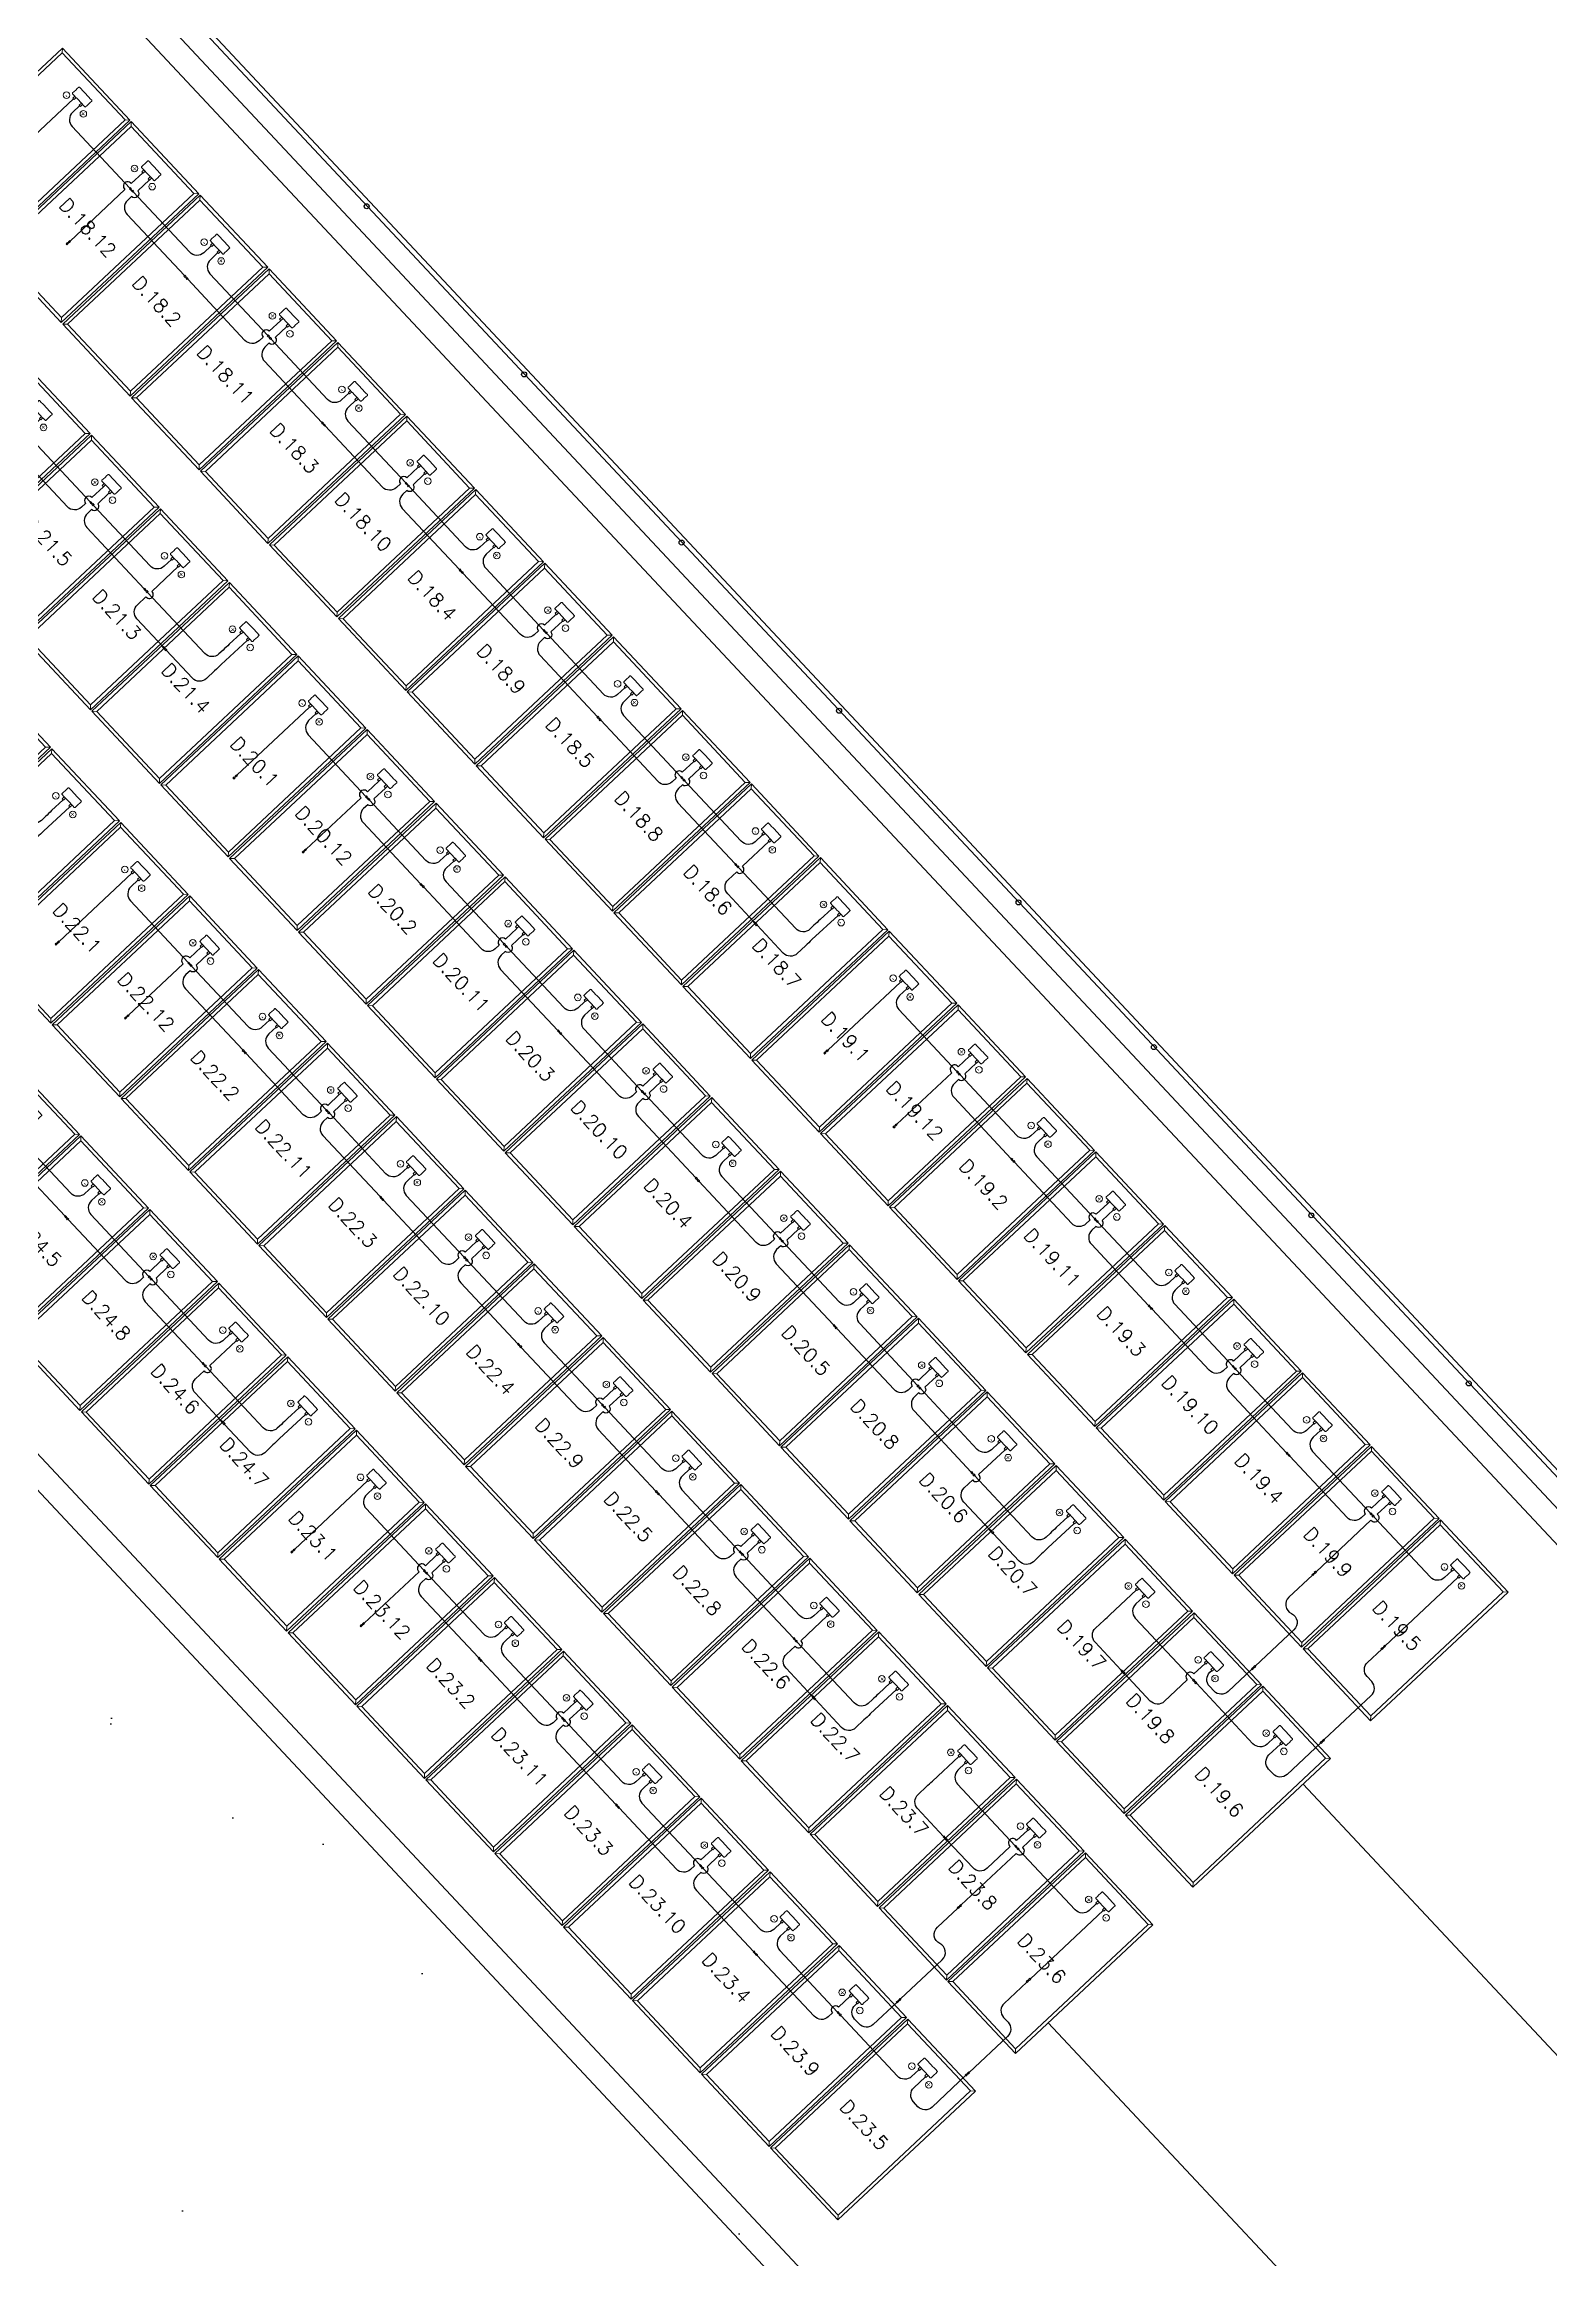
# Model space of a CAD drawing. Header units: metres. Extents: x 1796 to 2240, y -1398 to -999.
# Drawn here: x 1981.79 to 1996.9, y -1081.5 to -1059.29 of the extents above; entities that cross this region are included whole.
import ezdxf

# ---------------------------------------------------------------- set-up
doc = ezdxf.new("R2010")
doc.units = ezdxf.units.M
doc.header["$MEASUREMENT"] = 0
for name, color, linetype in [('ARQUITETURA', 253, 'CONTINUOUS'), ('CABO_MODULO_FV', 7, 'CONTINUOUS'), ('CABO_ORION_FV', 7, 'CONTINUOUS'), ('CONECTOR_MODULO_FV', 3, 'CONTINUOUS'), ('MÓDULOS FV', 7, 'CONTINUOUS')]:
    doc.layers.add(name, color=color, linetype=linetype)
doc.layers.add('MOD_ALOCADOS_A', color=5, linetype='CONTINUOUS', lineweight=9)
doc.layers.add('MODULOS_PV', color=2, linetype='CONTINUOUS', lineweight=9)
doc.styles.add('R120-500', font='romans.shx', dxfattribs={"height": 1.5})

# ---------------------------------------------------------------- blocks, each defined once
blk = doc.blocks.new('modulo')
at = {"layer": 'MODULOS_PV', "color": 8}
for p, q in [((-0.751, 2.014), (-0.753, 2.063)), ((-1.381, 1.342), (-1.43, 1.34)), ((0.577, 0.769), (0.626, 0.771)), ((-0.053, 0.097), (-0.051, 0.048))]:
    blk.add_line(p, q, dxfattribs=at)
for points in [[(-1.43, 1.34), (-0.753, 2.063), (0.626, 0.771), (-0.051, 0.048)], [(-1.381, 1.342), (-0.751, 2.014), (0.577, 0.769), (-0.053, 0.097)]]:
    blk.add_lwpolyline(points, close=True, dxfattribs=at)
for points in [[(-0.878, 1.581), (-0.857, 1.562), (-0.87, 1.548), (-0.891, 1.567)], [(-0.956, 1.498), (-0.935, 1.478), (-0.922, 1.492), (-0.943, 1.512)]]:
    blk.add_lwpolyline(points, dxfattribs=at)
blk.add_circle((-0.793, 1.591), 0.0332, dxfattribs=at)
at = {"layer": 'MODULOS_PV', "color": 1}
blk.add_circle((-0.963, 1.403), 0.0332, dxfattribs=at)
at = {"layer": 'MODULOS_PV', "color": 8}
blk.add_open_spline([(-0.986, 1.473), (-1.006, 1.493), (-1.027, 1.512), (-1.048, 1.532), (-1.048, 1.532), (-1.049, 1.534), (-1.049, 1.536), (-1.048, 1.538), (-1.048, 1.539), (-1.007, 1.583), (-0.966, 1.627), (-0.925, 1.67), (-0.924, 1.671), (-0.922, 1.672), (-0.919, 1.672), (-0.918, 1.671), (-0.917, 1.671), (-0.897, 1.652), (-0.876, 1.632), (-0.855, 1.613), (-0.855, 1.612), (-0.854, 1.611), (-0.854, 1.608), (-0.855, 1.606), (-0.855, 1.605), (-0.896, 1.561), (-0.937, 1.518), (-0.978, 1.474), (-0.979, 1.473), (-0.981, 1.472), (-0.984, 1.472), (-0.985, 1.473), (-0.986, 1.473)], degree=3, knots=[0, 0, 0, 0, 1, 1, 1, 1.002534, 1.003925, 1.008052, 1.008052, 1.008052, 2.008052, 2.008052, 2.008052, 2.012179, 2.01357, 2.016104, 2.016104, 2.016104, 3.016104, 3.016104, 3.016104, 3.018638, 3.02003, 3.024156, 3.024156, 3.024156, 4.024156, 4.024156, 4.024156, 4.028283, 4.029675, 4.032208, 4.032208, 4.032208, 4.032208], dxfattribs=at)
at = {"layer": 'MODULOS_PV', "color": 8, "insert": (-0.827, 1.597), "char_height": 0.0572, "width": 0.10748, "attachment_point": 1, "rotation": 46.8722}
blk.add_mtext('-', dxfattribs=at)
at = {"layer": 'MODULOS_PV', "color": 1, "insert": (-0.997, 1.409), "char_height": 0.0572, "width": 0.10748, "attachment_point": 1, "rotation": 46.8722}
blk.add_mtext('+', dxfattribs=at)
blk = doc.blocks.new('CONECTOR_PLACA')
at = {"layer": 'CONECTOR_MODULO_FV'}
blk.add_hatch(color=256, dxfattribs=at).paths.add_polyline_path([(-0.001, -0.018), (0.001, -0.018), (0.001, -0.024), (0, -0.024), (-0.001, -0.024)])
for p, q in [((0, 0), (-0.006, 0)), ((-0.006, 0), (-0.006, -0.018)), ((0.006, 0), (0, 0)), ((0.006, -0.018), (0.006, 0)), ((-0.006, -0.018), (0.006, -0.018)), ((-0.001, -0.018), (-0.001, -0.024)), ((0.001, -0.018), (0.001, -0.024))]:
    blk.add_line(p, q, dxfattribs=at)
for points in [[(-0.002, -0.018), (-0.002, -0.022), (-0.001, -0.023), (-0.001, -0.024), (0, -0.024)], [(0.002, -0.018), (0.002, -0.022), (0.001, -0.023), (0.001, -0.024), (0, -0.024)]]:
    blk.add_lwpolyline(points, dxfattribs=at)
blk = doc.blocks.new('CONECTOR ORION')
at = {"layer": 'CONECTOR_MODULO_FV', "true_color": 0xf8d731}
blk.add_hatch(color=40, dxfattribs=at).paths.add_polyline_path([(-537.822, -669.536), (-537.822, -669.538), (-537.816, -669.538), (-537.816, -669.537), (-537.816, -669.536)])
at = {"layer": 'CONECTOR_MODULO_FV', "color": 40, "true_color": 0xf8d731}
for p, q in [((-537.84, -669.537), (-537.84, -669.531)), ((-537.84, -669.531), (-537.822, -669.531)), ((-537.84, -669.543), (-537.84, -669.537)), ((-537.822, -669.543), (-537.84, -669.543)), ((-537.822, -669.531), (-537.822, -669.543)), ((-537.822, -669.536), (-537.816, -669.536)), ((-537.822, -669.538), (-537.816, -669.538))]:
    blk.add_line(p, q, dxfattribs=at)
for points in [[(-537.822, -669.534), (-537.818, -669.534), (-537.817, -669.536), (-537.816, -669.536), (-537.816, -669.537)], [(-537.822, -669.539), (-537.818, -669.539), (-537.817, -669.538), (-537.816, -669.538), (-537.816, -669.537)]]:
    blk.add_lwpolyline(points, dxfattribs=at)

msp = doc.modelspace()

# ---------------------------------------------------------------- hatches: boundary and pattern name
at = {"layer": 'ARQUITETURA'}
h = msp.add_hatch(dxfattribs=at)
h.set_pattern_fill('AR-SAND', color=116, scale=3, angle=-46.877, style=0)
h.set_pattern_definition([(350.623, (1466.5355, -762.2295), (4.08992, 4.08927), [0, -4.56, 0, -5.1, 0, -4.875]), (320.623, (1466.5355, -762.2295), (9.80883, 1.91215), [0, -2.46, 0, -4.11, 0, -1.575]), (280.623, (1464.013, -759.536), (6.39856, -6.807323), [0, -1.5, 0, -5.4, 0, -7.05]), (270.623, (1464.013, -759.536), (8.08648, -4.78256), [0, -0.75, 0, -3.54, 0, -4.05])])
edge = h.paths.add_edge_path()
edge.add_line((1975.606, -1066.674), (1974.637, -1065.639))
edge.add_line((1974.637, -1065.639), (1982.064, -1058.683))
edge.add_line((1982.064, -1058.683), (1966.688, -1042.265))
edge.add_line((1966.688, -1042.265), (1959.102, -1049.369))
edge.add_line((1959.102, -1049.369), (1960.264, -1050.61))
edge.add_line((1960.264, -1050.61), (1933.857, -1075.342))
edge.add_line((1933.857, -1075.342), (1952.762, -1095.528))
edge.add_line((1952.762, -1095.528), (1956.411, -1092.11))
edge.add_line((1956.411, -1092.11), (1958.223, -1094.044))
edge.add_line((1958.223, -1094.044), (1954.573, -1097.462))
edge.add_line((1954.573, -1097.462), (1972.833, -1116.959))
edge.add_arc((1973.247, -1274.849), 157.89, 75.30399, 90.15009, ccw=False)
edge.add_line((2013.302, -1122.124), (2015.597, -1109.849))
edge.add_arc((2010.779, -1108.954), 4.9, -10.5203, 43.1232)
edge.add_line((2014.355, -1105.605), (2002.802, -1093.268))
edge.add_line((2002.802, -1093.268), (2001.34, -1094.637))
edge.add_line((2001.34, -1094.637), (1975.364, -1066.9))
edge.add_line((1975.364, -1066.9), (1975.606, -1066.674))
h.paths.add_polyline_path([(2013.169, -1120.811), (2011.94, -1120.583), (2014.193, -1107.692), (2015.49, -1107.651)])

# ---------------------------------------------------------------- linework, layer by layer
for p, q in [((2031.995, -1111.06), (1964.718, -1039.224)), ((2032.032, -1111.026), (1964.757, -1039.192)), ((2009.046, -1086.866, 0), (1981.701, -1057.672, 0)), ((1981.655, -1057.989, 0), (2008.864, -1087.037, 0)), ((1973.673, -1065.192, 0), (2001.018, -1094.386, 0)), ((2001.2, -1094.215, 0), (1973.992, -1065.167, 0)), ((1994.413, -1076.729, 0), (2006.309, -1089.429, 0)), ((2003.769, -1091.837, 0), (1991.858, -1079.122, 0))]:
    msp.add_line(p, q, dxfattribs=at)
for centre in [(1985.021, -1060.909), (1986.6, -1062.595), (1988.18, -1064.281), (1989.759, -1065.967), (1991.559, -1067.889), (1992.917, -1069.34), (1994.496, -1071.026), (1996.075, -1072.712)]:
    msp.add_circle(centre, 0.025, dxfattribs=at)
at = {"layer": 'CABO_MODULO_FV'}
for p, q in [((1982.081, -1059.833, 0), (1981.351, -1060.517, 0)), ((1984.449, -1065.93, 0), (1983.719, -1066.614, 0)), ((1982.666, -1067.596, 0), (1981.936, -1068.28, 0)), ((1990.375, -1068.687, 0), (1989.645, -1069.371, 0)), ((1985.03, -1073.689, 0), (1984.3, -1074.373, 0)), ((1992.407, -1077.996, 0), (1991.678, -1078.68, 0))]:
    msp.add_line(p, q, dxfattribs=at)
at = {"layer": 'CABO_MODULO_FV', "color": 1}
msp.add_line((1995.967, -1074.658, 0), (1995.237, -1075.341, 0), dxfattribs=at)
at = {"layer": 'CABO_MODULO_FV', "color": 1, "elevation": 0}
for points in [[(1982.144, -1059.9), (1982.071, -1059.969, 0.414214), (1982.066, -1060.11), (1982.646, -1060.729)], [(1982.775, -1060.574), (1982.66, -1060.682, 1.12956), (1982.596, -1060.742), (1982.046, -1061.258)], [(1983.526, -1061.376), (1983.453, -1061.445, 0.414214), (1983.449, -1061.586), (1984.028, -1062.204)], [(1984.16, -1062.053), (1984.044, -1062.162, 1), (1983.982, -1062.22), (1983.941, -1062.258, -0.414214), (1983.8, -1062.254), (1983.226, -1061.64)], [(1981.746, -1063.044), (1981.673, -1063.113, 0.414214), (1981.668, -1063.254), (1982.247, -1063.872)], [(1984.911, -1062.854), (1984.838, -1062.922, 0.414214), (1984.833, -1063.064), (1985.412, -1063.682)], [(1985.539, -1063.524), (1985.423, -1063.633, 1), (1985.36, -1063.691), (1985.32, -1063.729, -0.414214), (1985.178, -1063.725), (1984.604, -1063.111)], [(1982.38, -1063.721), (1982.264, -1063.83, 1), (1982.202, -1063.888), (1982.161, -1063.926, -0.414214), (1982.019, -1063.922), (1981.445, -1063.308)], [(1986.293, -1064.33), (1986.22, -1064.398, 0.414214), (1986.215, -1064.539), (1986.795, -1065.158)], [(1982.978, -1065.326), (1982.716, -1065.046, -0.414214), (1982.721, -1064.905), (1982.807, -1064.824, 1.159254), (1982.865, -1064.77), (1983.13, -1064.522)], [(1986.921, -1065), (1986.805, -1065.109, 1), (1986.743, -1065.167), (1986.702, -1065.205, -0.414214), (1986.561, -1065.201), (1985.986, -1064.587)], [(1983.758, -1065.192), (1983.642, -1065.301, -0.007638), (1983.58, -1065.359), (1983.539, -1065.398, -0.414214), (1983.398, -1065.393), (1982.823, -1064.78)], [(1987.675, -1065.805), (1987.602, -1065.874, 0.414214), (1987.598, -1066.015), (1988.177, -1066.634)], [(1984.512, -1065.998), (1984.439, -1066.066, 0.414214), (1984.435, -1066.208), (1985.014, -1066.826)], [(1988.303, -1066.476), (1988.187, -1066.584, 1), (1988.125, -1066.643), (1988.084, -1066.681, -0.414214), (1987.943, -1066.676), (1987.368, -1066.063)], [(1985.143, -1066.672), (1985.028, -1066.78, 1.12956), (1984.964, -1066.84), (1984.414, -1067.355)], [(1982.042, -1066.93), (1981.78, -1067.173, -0.030541), (1981.715, -1067.234), (1981.633, -1067.313, -0.414214), (1981.492, -1067.308), (1981.231, -1067.029)], [(1985.894, -1067.474), (1985.821, -1067.542, 0.414214), (1985.817, -1067.683), (1986.396, -1068.302)], [(1988.904, -1068.082), (1988.642, -1067.803, -0.414214), (1988.647, -1067.662), (1988.733, -1067.581, 1.159254), (1988.79, -1067.527), (1989.056, -1067.279)], [(1982.729, -1067.664), (1982.656, -1067.732, 0.414214), (1982.652, -1067.873), (1983.231, -1068.492)], [(1989.685, -1067.952), (1989.57, -1068.06, 0.00456), (1989.507, -1068.118), (1989.467, -1068.157, -0.414214), (1989.325, -1068.152), (1988.751, -1067.539)], [(1986.528, -1068.15), (1986.413, -1068.259, 1), (1986.35, -1068.317), (1986.31, -1068.355, -0.414214), (1986.168, -1068.351), (1985.594, -1067.737)], [(1983.361, -1068.338), (1983.246, -1068.445, 1.12956), (1983.181, -1068.506), (1982.631, -1069.021)], [(1990.438, -1068.755), (1990.365, -1068.823, 0.414214), (1990.36, -1068.964), (1990.94, -1069.583)], [(1987.279, -1068.951), (1987.206, -1069.02, 0.414214), (1987.201, -1069.161), (1987.78, -1069.78)], [(1984.112, -1069.139), (1984.039, -1069.208, 0.414214), (1984.034, -1069.349), (1984.613, -1069.968)], [(1987.907, -1069.622), (1987.791, -1069.73, 1), (1987.729, -1069.789), (1987.688, -1069.827, -0.414214), (1987.546, -1069.822), (1986.972, -1069.209)], [(1984.746, -1069.816), (1984.63, -1069.925, 1), (1984.568, -1069.983), (1984.527, -1070.021, -0.414214), (1984.385, -1070.017), (1983.811, -1069.403)], [(1991.069, -1069.429), (1990.954, -1069.536, 1.12956), (1990.89, -1069.597), (1990.339, -1070.112)], [(1991.82, -1070.23), (1991.747, -1070.299, 0.414214), (1991.743, -1070.44), (1992.322, -1071.059)], [(1988.661, -1070.427), (1988.588, -1070.495, 0.414214), (1988.583, -1070.637), (1989.163, -1071.255)], [(1992.454, -1070.907), (1992.338, -1071.016, 1), (1992.276, -1071.074), (1992.235, -1071.112, -0.414214), (1992.094, -1071.108), (1991.519, -1070.494)], [(1982.333, -1070.81), (1982.26, -1070.878, 0.414214), (1982.255, -1071.019), (1982.835, -1071.638)], [(1985.496, -1070.617), (1985.423, -1070.686, 0.414214), (1985.418, -1070.827), (1985.998, -1071.445)], [(1989.289, -1071.097), (1989.173, -1071.206, 1), (1989.111, -1071.264), (1989.07, -1071.303, -0.414214), (1988.929, -1071.298), (1988.354, -1070.685)], [(1986.124, -1071.288), (1986.008, -1071.396, 1), (1985.946, -1071.454), (1985.905, -1071.493, -0.414214), (1985.764, -1071.488), (1985.189, -1070.875)], [(1982.961, -1071.48), (1982.845, -1071.589, 1), (1982.783, -1071.647), (1982.742, -1071.685, -0.414214), (1982.601, -1071.68), (1982.026, -1071.067)], [(1993.204, -1071.708), (1993.131, -1071.777, 0.414214), (1993.127, -1071.918), (1993.706, -1072.536)], [(1990.043, -1071.903), (1989.97, -1071.971, 0.414214), (1989.966, -1072.112), (1990.545, -1072.731)], [(1986.878, -1072.093), (1986.805, -1072.161, 0.414214), (1986.801, -1072.303), (1987.38, -1072.921)], [(1990.671, -1072.573), (1990.555, -1072.682, 1), (1990.493, -1072.74), (1990.452, -1072.778, -0.414214), (1990.311, -1072.774), (1989.736, -1072.16)], [(1993.832, -1072.379), (1993.716, -1072.487, 1), (1993.654, -1072.546), (1993.613, -1072.584, -0.414214), (1993.472, -1072.579), (1992.898, -1071.966)], [(1983.561, -1073.087), (1983.3, -1072.807, -0.414214), (1983.304, -1072.666), (1983.39, -1072.586, 1.159254), (1983.448, -1072.532), (1983.713, -1072.283)], [(1987.506, -1072.763), (1987.39, -1072.872, 1), (1987.328, -1072.93), (1987.287, -1072.968, -0.414214), (1987.146, -1072.964), (1986.571, -1072.35)], [(1984.343, -1072.956), (1984.227, -1073.064, 0.00456), (1984.165, -1073.123), (1984.124, -1073.161, -0.414214), (1983.983, -1073.156), (1983.408, -1072.543)], [(1994.587, -1073.184), (1994.514, -1073.252, 0.414214), (1994.509, -1073.394), (1995.088, -1074.012)], [(1991.272, -1074.18), (1991.01, -1073.901, -0.414214), (1991.015, -1073.759), (1991.101, -1073.679, 1.159254), (1991.159, -1073.625), (1991.424, -1073.376)], [(1995.215, -1073.854), (1995.099, -1073.963, 1), (1995.037, -1074.021), (1994.996, -1074.059, -0.414214), (1994.854, -1074.055), (1994.28, -1073.441)], [(1988.261, -1073.569), (1988.188, -1073.637, 0.414214), (1988.183, -1073.778), (1988.762, -1074.397)], [(1992.054, -1074.049), (1991.938, -1074.157, 0.00456), (1991.875, -1074.216), (1991.835, -1074.254, -0.414214), (1991.693, -1074.249), (1991.119, -1073.636)], [(1985.094, -1073.757), (1985.021, -1073.825, 0.414214), (1985.016, -1073.967), (1985.595, -1074.585)], [(1988.889, -1074.239), (1988.773, -1074.348, 1), (1988.71, -1074.406), (1988.67, -1074.444, -0.414214), (1988.528, -1074.44), (1987.954, -1073.826)], [(1985.725, -1074.431), (1985.61, -1074.539, 1.12956), (1985.546, -1074.599), (1984.995, -1075.114)], [(1992.589, -1075.586), (1992.327, -1075.307, -0.414214), (1992.332, -1075.165), (1992.418, -1075.085, -0.001597), (1992.476, -1075.031), (1992.741, -1074.782)], [(1989.489, -1075.846), (1989.227, -1075.567, -0.414214), (1989.232, -1075.425), (1989.318, -1075.345, 1.159254), (1989.376, -1075.291), (1989.641, -1075.042)], [(1986.476, -1075.233), (1986.403, -1075.301, 0.414214), (1986.398, -1075.442), (1986.978, -1076.061)], [(1990.271, -1075.715), (1990.155, -1075.823, 0.00456), (1990.093, -1075.882), (1990.052, -1075.92, -0.414214), (1989.911, -1075.915), (1989.336, -1075.302)], [(1987.11, -1075.909), (1986.994, -1076.018, 1), (1986.932, -1076.076), (1986.891, -1076.114, -0.414214), (1986.75, -1076.11), (1986.175, -1075.496)], [(1993.899, -1075.578), (1993.661, -1075.801, -0.414211), (1993.52, -1075.796), (1993.475, -1075.748, -0.414214), (1993.479, -1075.607), (1993.497, -1075.59)], [(1994.125, -1076.26), (1994.052, -1076.329, -0.414214), (1993.911, -1076.324), (1993.343, -1075.718)], [(1990.808, -1077.254), (1990.547, -1076.975, -0.414214), (1990.551, -1076.833), (1990.637, -1076.753, -0.021005), (1990.695, -1076.699), (1990.96, -1076.451)], [(1987.86, -1076.71), (1987.787, -1076.779, 0.414214), (1987.782, -1076.92), (1988.362, -1077.539)], [(1988.488, -1077.381), (1988.372, -1077.489, 1), (1988.31, -1077.548), (1988.269, -1077.586, -0.414214), (1988.128, -1077.581), (1987.553, -1076.968)], [(1991.714, -1077.256), (1991.599, -1077.364, -1.12956), (1991.535, -1077.424), (1990.984, -1077.94)], [(1992.342, -1077.926), (1992.269, -1077.995, -0.414214), (1992.128, -1077.99), (1991.56, -1077.384)], [(1989.242, -1078.186), (1989.169, -1078.254, 0.414214), (1989.165, -1078.396), (1989.744, -1079.014)], [(1989.87, -1078.856), (1989.754, -1078.965, 1), (1989.692, -1079.023), (1989.651, -1079.062, -0.414214), (1989.51, -1079.057), (1988.935, -1078.444)], [(1991.028, -1079.652), (1990.692, -1079.968, -0.414211), (1990.55, -1079.963), (1990.505, -1079.915, -0.414214), (1990.51, -1079.773), (1990.627, -1079.664)]]:
    msp.add_lwpolyline(points, format="xyb", dxfattribs=at)
at = {"layer": 'CABO_MODULO_FV', "elevation": 0}
for points in [[(1982.841, -1060.645), (1982.725, -1060.753, -0.928013), (1982.663, -1060.812), (1982.622, -1060.85, 0.414214), (1982.618, -1060.991), (1983.192, -1061.605)], [(1983.461, -1061.307), (1983.388, -1061.375, -0.414214), (1983.247, -1061.37), (1982.679, -1060.764)], [(1984.22, -1062.116), (1984.104, -1062.225, -0.928013), (1984.041, -1062.283), (1984.001, -1062.321, 0.414214), (1983.996, -1062.463), (1984.571, -1063.076)], [(1984.843, -1062.782), (1984.77, -1062.851, -0.414214), (1984.629, -1062.846), (1984.061, -1062.24)], [(1985.602, -1063.592), (1985.486, -1063.701, -0.928013), (1985.424, -1063.759), (1985.383, -1063.797, 0.414214), (1985.378, -1063.938), (1985.953, -1064.552)], [(1986.228, -1064.26), (1986.155, -1064.328, -0.414214), (1986.013, -1064.324), (1985.446, -1063.718)], [(1982.439, -1063.784), (1982.323, -1063.893, -0.928013), (1982.261, -1063.951), (1982.22, -1063.989, 0.414214), (1982.215, -1064.131), (1982.79, -1064.744)], [(1983.063, -1064.45), (1982.99, -1064.519, -0.414214), (1982.848, -1064.514), (1982.281, -1063.908)], [(1983.823, -1065.262), (1983.561, -1065.505, -0.030541), (1983.496, -1065.566), (1983.414, -1065.645, -0.414214), (1983.273, -1065.64), (1983.011, -1065.361)], [(1986.984, -1065.068), (1986.868, -1065.176, -0.928013), (1986.806, -1065.234), (1986.765, -1065.273, 0.414214), (1986.761, -1065.414), (1987.335, -1066.027)], [(1987.61, -1065.736), (1987.537, -1065.804, -0.414214), (1987.396, -1065.8), (1986.828, -1065.193)], [(1981.977, -1066.86), (1981.861, -1066.969, -0.007638), (1981.799, -1067.027), (1981.758, -1067.066, -0.414214), (1981.617, -1067.061), (1981.042, -1066.448)], [(1988.366, -1066.543), (1988.25, -1066.652, -0.928013), (1988.188, -1066.71), (1988.147, -1066.748, 0.414214), (1988.143, -1066.89), (1988.717, -1067.503)], [(1985.209, -1066.742), (1985.093, -1066.851, -0.928013), (1985.031, -1066.909), (1984.99, -1066.947, 0.414214), (1984.986, -1067.089), (1985.56, -1067.702)], [(1988.992, -1067.212), (1988.919, -1067.28, -0.414214), (1988.778, -1067.275), (1988.21, -1066.669)], [(1985.829, -1067.404), (1985.756, -1067.472, -0.414214), (1985.615, -1067.468), (1985.047, -1066.861)], [(1989.749, -1068.019), (1989.486, -1068.262, -0.030541), (1989.422, -1068.323), (1989.34, -1068.402, -0.414214), (1989.199, -1068.397), (1988.937, -1068.118)], [(1986.588, -1068.213), (1986.472, -1068.322, -0.928013), (1986.41, -1068.38), (1986.369, -1068.419, 0.414214), (1986.364, -1068.56), (1986.939, -1069.173)], [(1987.212, -1068.88), (1987.139, -1068.948, -0.414214), (1986.997, -1068.943), (1986.429, -1068.337)], [(1983.427, -1068.408), (1983.311, -1068.517, -0.928013), (1983.249, -1068.575), (1983.208, -1068.613, 0.414214), (1983.203, -1068.755), (1983.778, -1069.368)], [(1984.046, -1069.07), (1983.974, -1069.138, -0.414214), (1983.832, -1069.134), (1983.264, -1068.527)], [(1987.97, -1069.689), (1987.854, -1069.798, -0.928013), (1987.792, -1069.856), (1987.751, -1069.894, 0.414214), (1987.746, -1070.036), (1988.321, -1070.649)], [(1991.135, -1069.499), (1991.019, -1069.608, -0.928013), (1990.957, -1069.666), (1990.916, -1069.704, 0.414214), (1990.912, -1069.846), (1991.486, -1070.459)], [(1991.755, -1070.161), (1991.682, -1070.229, -0.414214), (1991.541, -1070.225), (1990.973, -1069.618)], [(1984.805, -1069.879), (1984.689, -1069.988, -0.928013), (1984.627, -1070.046), (1984.586, -1070.085, 0.414214), (1984.581, -1070.226), (1985.156, -1070.839)], [(1988.596, -1070.357), (1988.523, -1070.426, -0.414214), (1988.382, -1070.421), (1987.814, -1069.815)], [(1981.642, -1070.072), (1981.526, -1070.18, -0.928013), (1981.464, -1070.239), (1981.423, -1070.277, 0.414214), (1981.418, -1070.418), (1981.993, -1071.032)], [(1985.429, -1070.546), (1985.356, -1070.614, -0.414214), (1985.214, -1070.609), (1984.647, -1070.003)], [(1982.268, -1070.74), (1982.195, -1070.808, -0.414214), (1982.053, -1070.804), (1981.486, -1070.198)], [(1992.513, -1070.97), (1992.397, -1071.079, -0.928013), (1992.335, -1071.137), (1992.294, -1071.176, 0.414214), (1992.29, -1071.317), (1992.864, -1071.93)], [(1989.352, -1071.165), (1989.236, -1071.274, -0.928013), (1989.174, -1071.332), (1989.133, -1071.37, 0.414214), (1989.129, -1071.511), (1989.703, -1072.125)], [(1993.137, -1071.637), (1993.064, -1071.705, -0.414214), (1992.923, -1071.7), (1992.355, -1071.094)], [(1986.187, -1071.355), (1986.071, -1071.464, -0.928013), (1986.009, -1071.522), (1985.968, -1071.56, 0.414214), (1985.964, -1071.702), (1986.538, -1072.315)], [(1986.813, -1072.023), (1986.74, -1072.092, -0.414214), (1986.599, -1072.087), (1986.031, -1071.481)], [(1989.978, -1071.833), (1989.905, -1071.902, -0.414214), (1989.764, -1071.897), (1989.196, -1071.291)], [(1983.024, -1071.547), (1982.908, -1071.656, -0.928013), (1982.846, -1071.714), (1982.805, -1071.753, 0.414214), (1982.8, -1071.894), (1983.375, -1072.507)], [(1983.65, -1072.216), (1983.577, -1072.284, -0.414214), (1983.436, -1072.279), (1982.868, -1071.673)], [(1993.896, -1072.446), (1993.78, -1072.555, -0.928013), (1993.717, -1072.613), (1993.677, -1072.651, 0.414214), (1993.672, -1072.793), (1994.247, -1073.406)], [(1994.522, -1073.114), (1994.449, -1073.183, -0.414214), (1994.307, -1073.178), (1993.739, -1072.572)], [(1990.735, -1072.641), (1990.619, -1072.749, -0.928013), (1990.556, -1072.807), (1990.516, -1072.846, 0.414214), (1990.511, -1072.987), (1991.085, -1073.6)], [(1991.36, -1073.309), (1991.287, -1073.377, -0.414214), (1991.146, -1073.373), (1990.578, -1072.766)], [(1984.406, -1073.023), (1984.144, -1073.266, -0.030541), (1984.079, -1073.327), (1983.998, -1073.406, -0.414214), (1983.856, -1073.401), (1983.595, -1073.122)], [(1987.569, -1072.831), (1987.453, -1072.939, -0.928013), (1987.391, -1072.998), (1987.35, -1073.036, 0.414214), (1987.346, -1073.177), (1987.92, -1073.791)], [(1988.195, -1073.499), (1988.122, -1073.567, -0.414214), (1987.981, -1073.563), (1987.413, -1072.957)], [(1995.273, -1073.916), (1995.158, -1074.024, -1.12956), (1995.093, -1074.084), (1994.543, -1074.6)], [(1992.117, -1074.116), (1991.854, -1074.359, -0.030541), (1991.79, -1074.42), (1991.708, -1074.499, -0.414214), (1991.567, -1074.495), (1991.305, -1074.215)], [(1995.904, -1074.59), (1995.831, -1074.659, -0.414214), (1995.69, -1074.654), (1995.122, -1074.048)], [(1988.952, -1074.307), (1988.836, -1074.415, -0.928013), (1988.774, -1074.473), (1988.733, -1074.512, 0.414214), (1988.728, -1074.653), (1989.303, -1075.266)], [(1985.791, -1074.501), (1985.675, -1074.61, -0.928013), (1985.613, -1074.668), (1985.572, -1074.706, 0.414214), (1985.567, -1074.848), (1986.142, -1075.461)], [(1989.578, -1074.975), (1989.505, -1075.043, -0.414214), (1989.363, -1075.039), (1988.796, -1074.432)], [(1986.411, -1075.163), (1986.338, -1075.231, -0.414214), (1986.196, -1075.227), (1985.628, -1074.62)], [(1992.808, -1074.854), (1992.735, -1074.923, 0.414214), (1992.73, -1075.064), (1993.31, -1075.682)], [(1993.43, -1075.518), (1993.316, -1075.622, 1.035514), (1993.251, -1075.683), (1993.021, -1075.901, -0.414214), (1992.88, -1075.896), (1992.622, -1075.621)], [(1990.334, -1075.782), (1990.072, -1076.025, -0.030541), (1990.007, -1076.086), (1989.925, -1076.165, -0.414214), (1989.784, -1076.161), (1989.522, -1075.881)], [(1987.169, -1075.973), (1987.053, -1076.081, -0.928013), (1986.991, -1076.139), (1986.95, -1076.178, 0.414214), (1986.945, -1076.319), (1987.52, -1076.932)], [(1987.793, -1076.639), (1987.72, -1076.707, -0.414214), (1987.579, -1076.702), (1987.011, -1076.096)], [(1994.59, -1076.316), (1994.253, -1076.631, -0.414211), (1994.112, -1076.627), (1994.067, -1076.579, -0.414214), (1994.071, -1076.437), (1994.188, -1076.328)], [(1991.025, -1076.52), (1990.952, -1076.589, 0.414214), (1990.948, -1076.73), (1991.527, -1077.348)], [(1991.653, -1077.191), (1991.54, -1077.294, 1.16684), (1991.475, -1077.354), (1991.244, -1077.573, -0.414214), (1991.103, -1077.569), (1990.841, -1077.29)], [(1988.551, -1077.448), (1988.435, -1077.557, -0.928013), (1988.373, -1077.615), (1988.332, -1077.653, 0.414214), (1988.328, -1077.795), (1988.902, -1078.408)], [(1989.177, -1078.116), (1989.104, -1078.185, -0.414214), (1988.963, -1078.18), (1988.395, -1077.574)], [(1990.339, -1078.917), (1990.102, -1079.139, -0.414211), (1989.96, -1079.134), (1989.915, -1079.086, -0.414214), (1989.92, -1078.945), (1989.938, -1078.928)], [(1990.559, -1079.592), (1990.487, -1079.661, -0.414214), (1990.345, -1079.656), (1989.777, -1079.05)]]:
    msp.add_lwpolyline(points, format="xyb", dxfattribs=at)
at = {"layer": 'CABO_ORION_FV', "color": 9, "linetype": 'ByBlock', "true_color": 0xbababa, "elevation": 0}
for points in [[(1994.507, -1074.633), (1994.271, -1074.855, 0.529839), (1994.296, -1075.018, -0.529839), (1994.322, -1075.182), (1993.934, -1075.545)], [(1991.642, -1078.713), (1991.414, -1078.927, 0.414214), (1991.409, -1079.068), (1991.454, -1079.116, -0.414214), (1991.449, -1079.258), (1991.064, -1079.619)]]:
    msp.add_lwpolyline(points, format="xyb", dxfattribs=at)
at = {"layer": 'CABO_ORION_FV', "color": 14, "linetype": 'ByBlock', "elevation": 0}
for points in [[(1994.625, -1076.283), (1995.097, -1075.841, 0.414214), (1995.102, -1075.7), (1995.055, -1075.649, -0.414214), (1995.059, -1075.508), (1995.202, -1075.375)], [(1990.374, -1078.883), (1990.794, -1078.49, 0.52641), (1990.769, -1078.327, -0.52641), (1990.745, -1078.164), (1990.949, -1077.973)]]:
    msp.add_lwpolyline(points, format="xyb", dxfattribs=at)

# ---------------------------------------------------------------- block references
at = {"layer": 'CONECTOR_MODULO_FV'}
for name, p, rotation in [('CONECTOR_PLACA', (1982.646, -1060.729, 0), 43.12783610362882), ('CONECTOR_PLACA', (1983.192, -1061.605, 0), 43.12783610362882), ('CONECTOR_PLACA', (1984.028, -1062.204, 0), 43.12783610362882), ('CONECTOR_PLACA', (1984.571, -1063.076, 0), 43.12783610362882), ('CONECTOR_PLACA', (1985.412, -1063.682, 0), 43.12783610362882), ('CONECTOR_PLACA', (1982.247, -1063.872, 0), 43.12783610362882), ('CONECTOR_PLACA', (1985.953, -1064.552, 0), 43.12783610362882), ('CONECTOR_PLACA', (1982.79, -1064.744, 0), 43.12783610362882), ('CONECTOR_PLACA', (1986.795, -1065.158, 0), 43.12783610362882), ('CONECTOR_PLACA', (1982.978, -1065.326, 0), 43.12783610362882), ('CONECTOR_PLACA', (1987.335, -1066.027, 0), 43.12783610362882), ('CONECTOR_PLACA', (1985.014, -1066.826, 0), 43.12783610362882), ('CONECTOR_PLACA', (1988.177, -1066.634, 0), 43.12783610362882), ('CONECTOR_PLACA', (1985.56, -1067.702, 0), 43.12783610362882), ('CONECTOR_PLACA', (1988.717, -1067.503, 0), 43.12783610362882), ('CONECTOR_PLACA', (1988.904, -1068.083, 0), 43.12783610362882), ('CONECTOR_PLACA', (1986.396, -1068.302, 0), 43.12783610362882), ('CONECTOR_PLACA', (1983.231, -1068.492, 0), 43.12783610362882), ('CONECTOR_PLACA', (1986.939, -1069.173, 0), 43.12783610362882), ('CONECTOR_PLACA', (1983.778, -1069.368, 0), 43.12783610362882), ('CONECTOR_PLACA', (1990.94, -1069.583, 0), 43.12783610362882), ('CONECTOR_PLACA', (1987.78, -1069.78, 0), 43.12783610362882), ('CONECTOR_PLACA', (1984.613, -1069.968, 0), 43.12783610362882), ('CONECTOR_PLACA', (1991.486, -1070.459, 0), 43.12783610362882), ('CONECTOR_PLACA', (1988.321, -1070.649, 0), 43.12783610362882), ('CONECTOR_PLACA', (1981.993, -1071.032, 0), 43.12783610362882), ('CONECTOR_PLACA', (1985.156, -1070.839, 0), 43.12783610362882), ('CONECTOR_PLACA', (1989.163, -1071.255, 0), 43.12783610362882), ('CONECTOR_PLACA', (1992.322, -1071.059, 0), 43.12783610362882), ('CONECTOR_PLACA', (1985.998, -1071.445, 0), 43.12783610362882), ('CONECTOR_PLACA', (1982.835, -1071.638, 0), 43.12783610362882), ('CONECTOR_PLACA', (1992.864, -1071.93, 0), 43.12783610362882), ('CONECTOR_PLACA', (1989.703, -1072.125, 0), 43.12783610362882), ('CONECTOR_PLACA', (1986.538, -1072.315, 0), 43.12783610362882), ('CONECTOR_PLACA', (1983.375, -1072.507, 0), 43.12783610362882), ('CONECTOR_PLACA', (1993.706, -1072.536, 0), 43.12783610362882), ('CONECTOR_PLACA', (1990.545, -1072.731, 0), 43.12783610362882), ('CONECTOR_PLACA', (1987.38, -1072.921, 0), 43.12783610362882), ('CONECTOR_PLACA', (1983.561, -1073.087, 0), 43.12783610362882), ('CONECTOR_PLACA', (1994.247, -1073.406, 0), 43.12783610362882), ('CONECTOR_PLACA', (1991.085, -1073.6, 0), 43.12783610362882), ('CONECTOR_PLACA', (1987.92, -1073.791, 0), 43.12783610362882), ('CONECTOR_PLACA', (1995.088, -1074.012, 0), 43.12783610362882), ('CONECTOR_PLACA', (1991.272, -1074.18, 0), 43.12783610362882), ('CONECTOR_PLACA', (1985.595, -1074.585, 0), 43.12783610362882), ('CONECTOR_PLACA', (1988.762, -1074.397, 0), 43.12783610362882), ('CONECTOR_PLACA', (1994.543, -1074.6, 0), 313.1278361036288), ('CONECTOR ORION', (1929.325, -218.302, 0), 43.12783610362882), ('CONECTOR_PLACA', (1989.303, -1075.266, 0), 43.12783610362882), ('CONECTOR_PLACA', (1986.142, -1075.461, 0), 43.12783610362882), ('CONECTOR ORION', (1930.019, -219.044, 0), 43.12783610362882), ('CONECTOR_PLACA', (1995.237, -1075.341, 0), 313.1278361036288), ('CONECTOR_PLACA', (1992.589, -1075.586, 0), 43.12783610362882), ('CONECTOR_PLACA', (1993.31, -1075.682, 0), 43.12783610362882), ('CONECTOR_PLACA', (1989.489, -1075.846, 0), 43.12783610362882), ('CONECTOR_PLACA', (1986.978, -1076.061, 0), 43.12783610362882), ('CONECTOR_PLACA', (1987.52, -1076.932, 0), 43.12783610362882), ('CONECTOR_PLACA', (1990.808, -1077.254, 0), 43.12783610362882), ('CONECTOR_PLACA', (1991.527, -1077.348, 0), 43.12783610362882), ('CONECTOR_PLACA', (1988.362, -1077.539, 0), 43.12783610362882), ('CONECTOR_PLACA', (1990.984, -1077.94, 0), 313.1278361036288), ('CONECTOR ORION', (1925.766, -221.642, 0), 43.12783610362882), ('CONECTOR_PLACA', (1988.902, -1078.408, 0), 43.12783610362882), ('CONECTOR_PLACA', (1989.744, -1079.014, 0), 43.12783610362882)]:
    msp.add_blockref(name, p, dxfattribs=dict(at, rotation=rotation))
at = {"layer": 'CONECTOR_MODULO_FV', "xscale": -1}
for name, p, rotation in [('CONECTOR_PLACA', (1982.679, -1060.764, 0), 223.1278361036288), ('CONECTOR ORION', (2832.256, -1182.257, 0), 223.1278361036288), ('CONECTOR_PLACA', (1982.046, -1061.258, 0), 313.1278361036288), ('CONECTOR_PLACA', (1983.226, -1061.64, 0), 223.1278361036288), ('CONECTOR_PLACA', (1984.061, -1062.24, 0), 223.1278361036288), ('CONECTOR_PLACA', (1984.604, -1063.111, 0), 223.1278361036288), ('CONECTOR_PLACA', (1985.446, -1063.718, 0), 223.1278361036288), ('CONECTOR_PLACA', (1982.281, -1063.908, 0), 223.1278361036288), ('CONECTOR_PLACA', (1985.986, -1064.587, 0), 223.1278361036288), ('CONECTOR_PLACA', (1982.823, -1064.78, 0), 223.1278361036288), ('CONECTOR_PLACA', (1986.828, -1065.193, 0), 223.1278361036288), ('CONECTOR_PLACA', (1983.011, -1065.361, 0), 223.1278361036288), ('CONECTOR_PLACA', (1987.368, -1066.063, 0), 223.1278361036288), ('CONECTOR_PLACA', (1983.719, -1066.614, 0), 313.1278361036288), ('CONECTOR ORION', (2833.93, -1187.613, 0), 223.1278361036288), ('CONECTOR_PLACA', (1988.21, -1066.669, 0), 223.1278361036288), ('CONECTOR_PLACA', (1985.047, -1066.861, 0), 223.1278361036288), ('CONECTOR ORION', (2834.624, -1188.354, 0), 223.1278361036288), ('CONECTOR_PLACA', (1984.414, -1067.355, 0), 313.1278361036288), ('CONECTOR_PLACA', (1985.594, -1067.737, 0), 223.1278361036288), ('CONECTOR_PLACA', (1988.751, -1067.539, 0), 223.1278361036288), ('CONECTOR_PLACA', (1988.937, -1068.118, 0), 223.1278361036288), ('CONECTOR ORION', (2832.147, -1189.279, 0), 223.1278361036288), ('CONECTOR_PLACA', (1981.936, -1068.28, 0), 313.1278361036288), ('CONECTOR_PLACA', (1986.429, -1068.337, 0), 223.1278361036288), ('CONECTOR_PLACA', (1983.264, -1068.527, 0), 223.1278361036288), ('CONECTOR ORION', (2832.842, -1190.02, 0), 223.1278361036288), ('CONECTOR_PLACA', (1982.631, -1069.021, 0), 313.1278361036288), ('CONECTOR_PLACA', (1986.972, -1069.209, 0), 223.1278361036288), ('CONECTOR_PLACA', (1983.811, -1069.403, 0), 223.1278361036288), ('CONECTOR ORION', (2839.856, -1190.37, 0), 223.1278361036288), ('CONECTOR_PLACA', (1989.645, -1069.371, 0), 313.1278361036288), ('CONECTOR_PLACA', (1990.973, -1069.618, 0), 223.1278361036288), ('CONECTOR_PLACA', (1987.814, -1069.815, 0), 223.1278361036288), ('CONECTOR_PLACA', (1984.647, -1070.003, 0), 223.1278361036288), ('CONECTOR ORION', (2840.55, -1191.111, 0), 223.1278361036288), ('CONECTOR_PLACA', (1990.339, -1070.112, 0), 313.1278361036288), ('CONECTOR_PLACA', (1991.519, -1070.494, 0), 223.1278361036288), ('CONECTOR_PLACA', (1988.354, -1070.685, 0), 223.1278361036288), ('CONECTOR_PLACA', (1982.026, -1071.067, 0), 223.1278361036288), ('CONECTOR_PLACA', (1985.189, -1070.875, 0), 223.1278361036288), ('CONECTOR_PLACA', (1989.196, -1071.291, 0), 223.1278361036288), ('CONECTOR_PLACA', (1992.355, -1071.094, 0), 223.1278361036288), ('CONECTOR_PLACA', (1986.031, -1071.481, 0), 223.1278361036288), ('CONECTOR_PLACA', (1982.868, -1071.673, 0), 223.1278361036288), ('CONECTOR_PLACA', (1989.736, -1072.16, 0), 223.1278361036288), ('CONECTOR_PLACA', (1992.898, -1071.966, 0), 223.1278361036288), ('CONECTOR_PLACA', (1986.571, -1072.35, 0), 223.1278361036288), ('CONECTOR_PLACA', (1983.408, -1072.543, 0), 223.1278361036288), ('CONECTOR_PLACA', (1993.739, -1072.572, 0), 223.1278361036288), ('CONECTOR_PLACA', (1990.578, -1072.766, 0), 223.1278361036288), ('CONECTOR_PLACA', (1987.413, -1072.957, 0), 223.1278361036288), ('CONECTOR_PLACA', (1983.595, -1073.122, 0), 223.1278361036288), ('CONECTOR_PLACA', (1994.28, -1073.441, 0), 223.1278361036288), ('CONECTOR_PLACA', (1991.119, -1073.636, 0), 223.1278361036288), ('CONECTOR_PLACA', (1987.954, -1073.826, 0), 223.1278361036288), ('CONECTOR_PLACA', (1995.122, -1074.048, 0), 223.1278361036288), ('CONECTOR_PLACA', (1984.3, -1074.373, 0), 313.1278361036288), ('CONECTOR_PLACA', (1991.305, -1074.215, 0), 223.1278361036288), ('CONECTOR ORION', (2834.511, -1195.372, 0), 223.1278361036288), ('CONECTOR_PLACA', (1985.628, -1074.62, 0), 223.1278361036288), ('CONECTOR_PLACA', (1988.796, -1074.432, 0), 223.1278361036288), ('CONECTOR ORION', (2835.206, -1196.113, 0), 223.1278361036288), ('CONECTOR_PLACA', (1984.995, -1075.114, 0), 313.1278361036288), ('CONECTOR_PLACA', (1986.175, -1075.496, 0), 223.1278361036288), ('CONECTOR_PLACA', (1989.336, -1075.302, 0), 223.1278361036288), ('CONECTOR_PLACA', (1992.622, -1075.621, 0), 223.1278361036288), ('CONECTOR_PLACA', (1993.343, -1075.718, 0), 223.1278361036288), ('CONECTOR_PLACA', (1993.899, -1075.578, 0), 133.1278361036288), ('CONECTOR ORION', (1143.688, -954.58, 0), 43.12783610362877), ('CONECTOR_PLACA', (1989.522, -1075.881, 0), 223.1278361036288), ('CONECTOR_PLACA', (1987.011, -1076.096, 0), 223.1278361036288), ('CONECTOR_PLACA', (1994.59, -1076.316, 0), 133.1278361036288), ('CONECTOR ORION', (1144.379, -955.317, 0), 43.12783610362877), ('CONECTOR_PLACA', (1987.553, -1076.968, 0), 223.1278361036288), ('CONECTOR_PLACA', (1990.841, -1077.29, 0), 223.1278361036288), ('CONECTOR_PLACA', (1991.56, -1077.384, 0), 223.1278361036288), ('CONECTOR_PLACA', (1988.395, -1077.574, 0), 223.1278361036288), ('CONECTOR_PLACA', (1988.935, -1078.444, 0), 223.1278361036288), ('CONECTOR ORION', (2841.888, -1199.678, 0), 223.1278361036288), ('CONECTOR_PLACA', (1991.678, -1078.68, 0), 313.1278361036288), ('CONECTOR_PLACA', (1989.777, -1079.05, 0), 223.1278361036288), ('CONECTOR_PLACA', (1990.339, -1078.917, 0), 133.1278361036288), ('CONECTOR ORION', (1140.128, -957.918, 0), 43.12783610362877), ('CONECTOR_PLACA', (1991.028, -1079.652, 0), 133.1278361036288), ('CONECTOR ORION', (1140.817, -958.654, 0), 43.12783610362877)]:
    msp.add_blockref(name, p, dxfattribs=dict(at, rotation=rotation))
at = {"layer": 'MÓDULOS FV', "xscale": -1, "rotation": 7.983502658959196e-06}
for p in [(1981.216, -1061.386, 0), (1982.598, -1062.861, 0), (1983.98, -1064.337, 0), (1980.817, -1064.529, 0), (1982.199, -1066.005, 0), (1985.363, -1065.813, 0), (1986.745, -1067.289, 0), (1983.582, -1067.481, 0), (1981.11, -1068.411, 0), (1988.127, -1068.764, 0), (1984.964, -1068.957, 0), (1981.801, -1069.149, 0), (1986.346, -1070.432, 0), (1989.509, -1070.24, 0), (1983.183, -1070.625, 0), (1990.892, -1071.716, 0), (1987.729, -1071.908, 0), (1984.566, -1072.1, 0), (1981.402, -1072.293, 0), (1992.274, -1073.191, 0), (1989.111, -1073.384, 0), (1982.785, -1073.768, 0), (1985.948, -1073.576, 0), (1993.656, -1074.667, 0), (1990.493, -1074.859, 0), (1987.33, -1075.052, 0), (1984.167, -1075.244, 0), (1995.039, -1076.143, 0), (1988.712, -1076.528, 0), (1985.549, -1076.72, 0), (1992.567, -1077.073, 0), (1986.932, -1078.196, 0), (1990.786, -1078.741, 0), (1988.314, -1079.671, 0), (1989.696, -1081.147, 0)]:
    msp.add_blockref('modulo', p, dxfattribs=at)
at = {"layer": 'MÓDULOS FV', "rotation": 266.2556642237549}
for p in [(1981.229, -1061.4, 0), (1982.612, -1062.876, 0), (1983.994, -1064.352, 0), (1980.831, -1064.544, 0), (1982.213, -1066.02, 0), (1985.376, -1065.827, 0), (1979.741, -1066.95, 0), (1986.759, -1067.303, 0), (1983.595, -1067.495, 0), (1988.141, -1068.779, 0), (1984.978, -1068.971, 0), (1981.815, -1069.164, 0), (1989.523, -1070.255, 0), (1986.36, -1070.447, 0), (1983.197, -1070.639, 0), (1980.034, -1070.832, 0), (1990.905, -1071.73, 0), (1987.742, -1071.923, 0), (1984.579, -1072.115, 0), (1981.416, -1072.307, 0), (1992.288, -1073.206, 0), (1989.125, -1073.398, 0), (1982.798, -1073.783, 0), (1985.962, -1073.591, 0), (1993.67, -1074.682, 0), (1990.507, -1074.874, 0), (1987.344, -1075.066, 0), (1984.181, -1075.259, 0), (1991.198, -1075.612, 0), (1988.726, -1076.542, 0), (1985.563, -1076.734, 0), (1992.58, -1077.088, 0), (1989.417, -1077.28, 0), (1986.945, -1078.21, 0), (1990.8, -1078.756, 0), (1988.328, -1079.686, 0)]:
    msp.add_blockref('modulo', p, dxfattribs=at)

# ---------------------------------------------------------------- texts
at = {"layer": 'MOD_ALOCADOS_A', "color": 1, "char_height": 0.14, "attachment_point": 5, "rotation": 313.1278, "style": 'R120-500'}
for s, insert in [('D.18.12', (1982.223, -1061.123, 0)), ('D.18.2', (1982.914, -1061.861, 0)), ('D.18.11', (1983.605, -1062.599, 0)), ('D.18.3', (1984.296, -1063.336, 0)), ('D.18.10', (1984.987, -1064.074, 0)), ('D.18.4', (1985.679, -1064.812, 0)), ('D.18.9', (1986.37, -1065.55, 0)), ('D.18.5', (1987.061, -1066.288, 0)), ('D.18.8', (1987.752, -1067.026, 0)), ('D.18.6', (1988.443, -1067.764, 0)), ('D.18.7', (1989.134, -1068.501, 0)), ('D.24.5', (1981.718, -1071.292, 0)), ('D.24.8', (1982.41, -1072.03, 0)), ('D.24.6', (1983.101, -1072.768, 0)), ('D.24.7', (1983.792, -1073.506, 0))]:
    msp.add_mtext_dynamic_manual_height_columns(s, width=0.992, gutter_width=7.5, heights=[0.14], dxfattribs=dict(at, insert=insert))
at = {"layer": 'MOD_ALOCADOS_A', "color": 5, "char_height": 0.14, "attachment_point": 5, "rotation": 313.1278, "style": 'R120-500'}
for s, insert in [('D.21.5', (1981.824, -1064.267, 0)), ('D.21.3', (1982.515, -1065.004, 0)), ('D.21.4', (1983.207, -1065.742, 0))]:
    msp.add_mtext_dynamic_manual_height_columns(s, width=0.992, gutter_width=7.5, heights=[0.14], dxfattribs=dict(at, insert=insert))
at = {"layer": 'MOD_ALOCADOS_A', "color": 3, "char_height": 0.14, "attachment_point": 5, "rotation": 313.1278, "style": 'R120-500'}
for s, insert in [('D.20.1', (1983.898, -1066.48, 0)), ('D.20.12', (1984.589, -1067.218, 0)), ('D.20.2', (1985.28, -1067.956, 0)), ('D.20.11', (1985.971, -1068.694, 0)), ('D.20.3', (1986.662, -1069.432, 0)), ('D.20.10', (1987.354, -1070.169, 0)), ('D.20.4', (1988.045, -1070.907, 0)), ('D.20.9', (1988.736, -1071.645, 0)), ('D.20.5', (1989.427, -1072.383, 0)), ('D.20.8', (1990.118, -1073.121, 0)), ('D.20.6', (1990.809, -1073.859, 0)), ('D.20.7', (1991.5, -1074.597, 0))]:
    msp.add_mtext_dynamic_manual_height_columns(s, width=0.992, gutter_width=7.5, heights=[0.14], dxfattribs=dict(at, insert=insert))
at = {"layer": 'MOD_ALOCADOS_A', "color": 6, "char_height": 0.14, "attachment_point": 5, "rotation": 313.1278, "style": 'R120-500'}
for s, insert in [('D.22.1', (1982.117, -1068.148, 0)), ('D.22.12', (1982.808, -1068.886, 0)), ('D.22.2', (1983.499, -1069.624, 0)), ('D.22.11', (1984.19, -1070.362, 0)), ('D.22.3', (1984.882, -1071.1, 0)), ('D.22.10', (1985.573, -1071.837, 0)), ('D.22.4', (1986.264, -1072.575, 0)), ('D.22.9', (1986.955, -1073.313, 0)), ('D.22.5', (1987.646, -1074.051, 0)), ('D.22.8', (1988.337, -1074.789, 0)), ('D.22.6', (1989.028, -1075.527, 0)), ('D.22.7', (1989.72, -1076.265, 0))]:
    msp.add_mtext_dynamic_manual_height_columns(s, width=0.992, gutter_width=7.5, heights=[0.14], dxfattribs=dict(at, insert=insert))
at = {"layer": 'MOD_ALOCADOS_A', "color": 2, "char_height": 0.14, "attachment_point": 5, "rotation": 313.1278, "style": 'R120-500'}
for s, insert in [('D.19.1', (1989.825, -1069.239, 0)), ('D.19.12', (1990.517, -1069.977, 0)), ('D.19.2', (1991.208, -1070.715, 0)), ('D.19.11', (1991.899, -1071.453, 0)), ('D.19.3', (1992.59, -1072.191, 0)), ('D.19.10', (1993.281, -1072.929, 0)), ('D.19.4', (1993.972, -1073.666, 0)), ('D.19.9', (1994.663, -1074.404, 0)), ('D.19.5', (1995.355, -1075.142, 0)), ('D.19.7', (1992.192, -1075.334, 0)), ('D.19.8', (1992.883, -1076.072, 0)), ('D.19.6', (1993.574, -1076.81, 0))]:
    msp.add_mtext_dynamic_manual_height_columns(s, width=0.992, gutter_width=7.5, heights=[0.14], dxfattribs=dict(at, insert=insert))
at = {"layer": 'MOD_ALOCADOS_A', "color": 4, "char_height": 0.14, "attachment_point": 5, "rotation": 313.1278, "style": 'R120-500'}
for s, insert in [('D.23.1', (1984.483, -1074.243, 0)), ('D.23.12', (1985.174, -1074.981, 0)), ('D.23.2', (1985.865, -1075.719, 0)), ('D.23.11', (1986.557, -1076.457, 0)), ('D.23.7', (1990.411, -1077.003, 0)), ('D.23.3', (1987.248, -1077.195, 0)), ('D.23.8', (1991.102, -1077.74, 0)), ('D.23.10', (1987.939, -1077.933, 0)), ('D.23.6', (1991.793, -1078.478, 0)), ('D.23.4', (1988.63, -1078.671, 0)), ('D.23.9', (1989.321, -1079.408, 0)), ('D.23.5', (1990.012, -1080.146, 0))]:
    msp.add_mtext_dynamic_manual_height_columns(s, width=0.992, gutter_width=7.5, heights=[0.14], dxfattribs=dict(at, insert=insert))

doc.saveas('drawing.dxf')
